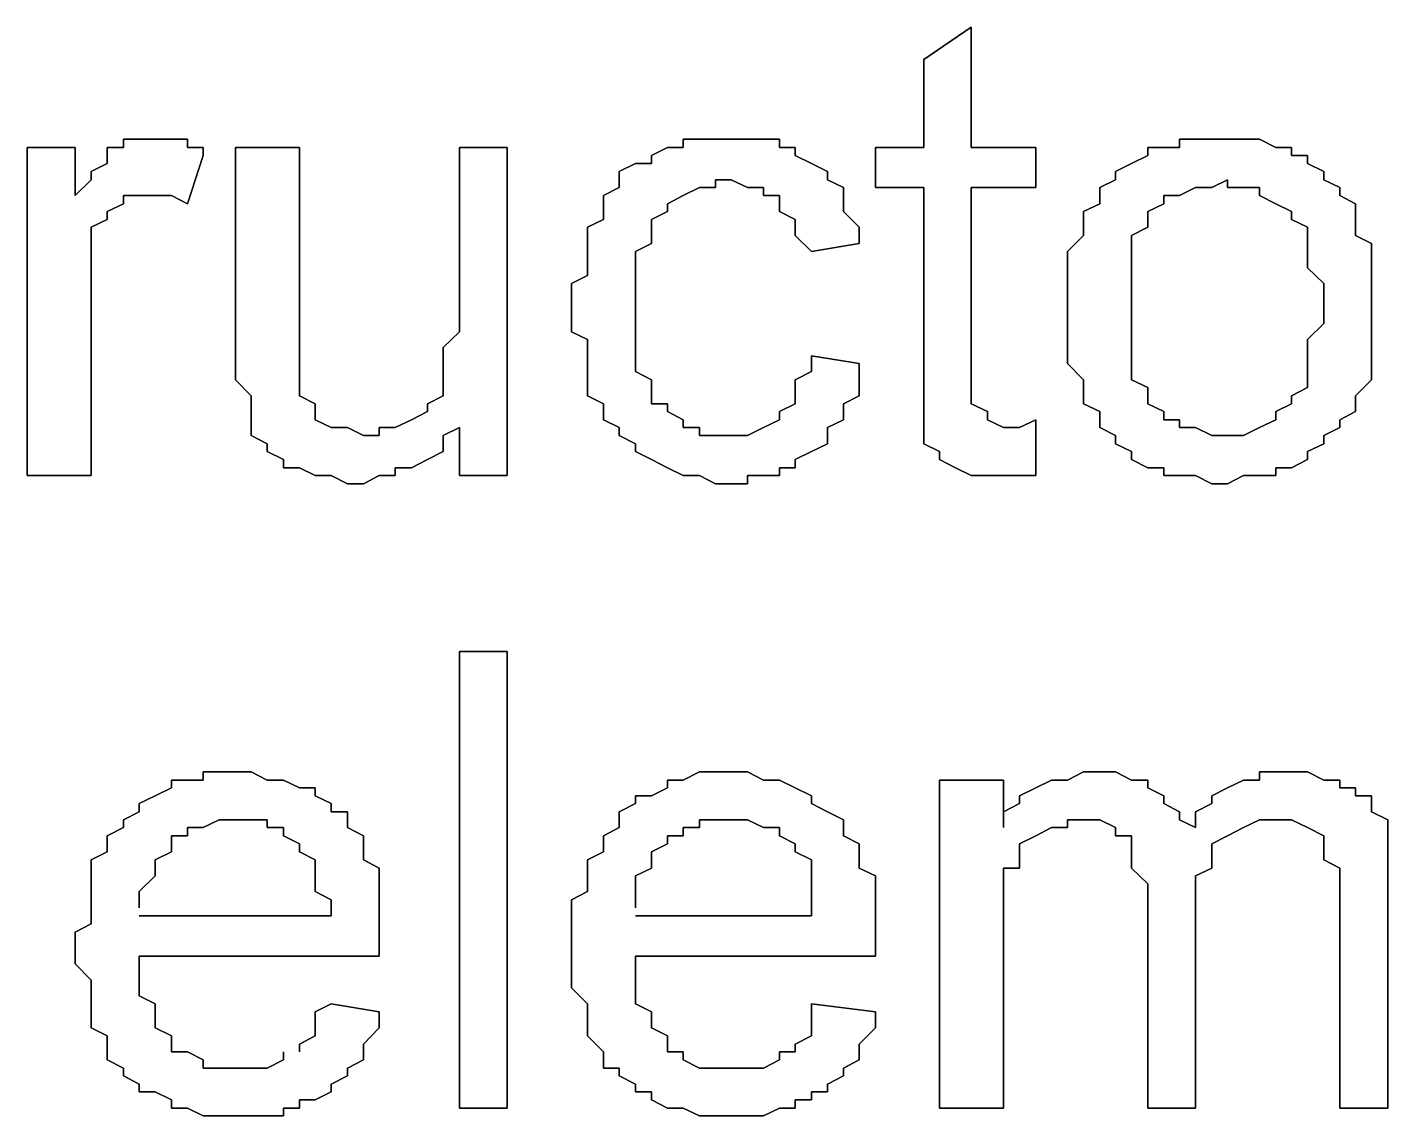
# Model space of a CAD drawing. Header units: metres. Extents: x 2.9 to 42.8, y 1.7 to 28.7.
# Drawn here: x 39.3453 to 39.6452, y 14.9243 to 15.1642 of the extents above; entities that cross this region are included whole.
import ezdxf

# ---------------------------------------------------------------- set-up
doc = ezdxf.new("R2010")
doc.units = ezdxf.units.M
doc.layers.add('GRIS', color=8, linetype='Continuous')

msp = doc.modelspace()

# ---------------------------------------------------------------- linework, layer by layer
at = {"layer": 'GRIS', "lineweight": -3}
for points in [[(39.5534, 15.1642), (39.5429, 15.1571), (39.5534, 15.1642)], [(39.5534, 15.1377), (39.5534, 15.1642), (39.5534, 15.1377)], [(39.5429, 15.1571), (39.5429, 15.1377), (39.5429, 15.1571)], [(39.37, 15.1395), (39.3665, 15.1395), (39.37, 15.1395)], [(39.3665, 15.1395), (39.3665, 15.1377), (39.3665, 15.1395)], [(39.3735, 15.1395), (39.37, 15.1395), (39.3735, 15.1395)], [(39.3771, 15.1395), (39.3735, 15.1395), (39.3771, 15.1395)], [(39.3806, 15.1395), (39.3771, 15.1395), (39.3806, 15.1395)], [(39.3806, 15.1377), (39.3806, 15.1395), (39.3806, 15.1377)], [(39.4935, 15.1395), (39.4899, 15.1395), (39.4935, 15.1395)], [(39.4899, 15.1395), (39.4899, 15.1377), (39.4899, 15.1395)], [(39.497, 15.1395), (39.4935, 15.1395), (39.497, 15.1395)], [(39.5005, 15.1395), (39.497, 15.1395), (39.5005, 15.1395)], [(39.5041, 15.1395), (39.5005, 15.1395), (39.5041, 15.1395)], [(39.5076, 15.1395), (39.5041, 15.1395), (39.5076, 15.1395)], [(39.5111, 15.1395), (39.5076, 15.1395), (39.5111, 15.1395)], [(39.5111, 15.1377), (39.5111, 15.1395), (39.5111, 15.1377)], [(39.6028, 15.1395), (39.5993, 15.1395), (39.6028, 15.1395)], [(39.5993, 15.1395), (39.5993, 15.1377), (39.5993, 15.1395)], [(39.6064, 15.1395), (39.6028, 15.1395), (39.6064, 15.1395)], [(39.6099, 15.1395), (39.6064, 15.1395), (39.6099, 15.1395)], [(39.6134, 15.1395), (39.6099, 15.1395), (39.6134, 15.1395)], [(39.6169, 15.1395), (39.6134, 15.1395), (39.6169, 15.1395)], [(39.6205, 15.1377), (39.6169, 15.1395), (39.6205, 15.1377)], [(39.3559, 15.1377), (39.3453, 15.1377), (39.3559, 15.1377)], [(39.3453, 15.1377), (39.3453, 15.0654), (39.3453, 15.1377)], [(39.3559, 15.1271), (39.3559, 15.1377), (39.3559, 15.1271)], [(39.3665, 15.1377), (39.3629, 15.1377), (39.3665, 15.1377)], [(39.3629, 15.1377), (39.3629, 15.1359), (39.3629, 15.1377)], [(39.3841, 15.1377), (39.3806, 15.1377), (39.3841, 15.1377)], [(39.3841, 15.1359), (39.3841, 15.1377), (39.3841, 15.1359)], [(39.4053, 15.1377), (39.3912, 15.1377), (39.4053, 15.1377)], [(39.3912, 15.1377), (39.3912, 15.0936), (39.3912, 15.1377)], [(39.4053, 15.0989), (39.4053, 15.1377), (39.4053, 15.0989)], [(39.4511, 15.1377), (39.4406, 15.1377), (39.4511, 15.1377)], [(39.4406, 15.1377), (39.4406, 15.0989), (39.4406, 15.1377)], [(39.4511, 15.0654), (39.4511, 15.1377), (39.4511, 15.0654)], [(39.4864, 15.1377), (39.4829, 15.1359), (39.4864, 15.1377)], [(39.4899, 15.1377), (39.4864, 15.1377), (39.4899, 15.1377)], [(39.5146, 15.1377), (39.5111, 15.1377), (39.5146, 15.1377)], [(39.5146, 15.1359), (39.5146, 15.1377), (39.5146, 15.1359)], [(39.5429, 15.1377), (39.5323, 15.1377), (39.5429, 15.1377)], [(39.5323, 15.1377), (39.5323, 15.1289), (39.5323, 15.1377)], [(39.5676, 15.1377), (39.5534, 15.1377), (39.5676, 15.1377)], [(39.5676, 15.1289), (39.5676, 15.1377), (39.5676, 15.1289)], [(39.5958, 15.1377), (39.5923, 15.1377), (39.5958, 15.1377)], [(39.5923, 15.1377), (39.5923, 15.1359), (39.5923, 15.1377)], [(39.5993, 15.1377), (39.5958, 15.1377), (39.5993, 15.1377)], [(39.624, 15.1377), (39.6205, 15.1377), (39.624, 15.1377)], [(39.624, 15.1359), (39.624, 15.1377), (39.624, 15.1359)], [(39.3629, 15.1342), (39.3594, 15.1324), (39.3629, 15.1342)], [(39.3629, 15.1359), (39.3629, 15.1342), (39.3629, 15.1359)], [(39.3806, 15.1253), (39.3841, 15.1359), (39.3806, 15.1253)], [(39.4794, 15.1342), (39.4758, 15.1324), (39.4794, 15.1342)], [(39.4829, 15.1342), (39.4794, 15.1342), (39.4829, 15.1342)], [(39.4829, 15.1359), (39.4829, 15.1342), (39.4829, 15.1359)], [(39.5182, 15.1342), (39.5146, 15.1359), (39.5182, 15.1342)], [(39.5217, 15.1324), (39.5182, 15.1342), (39.5217, 15.1324)], [(39.5887, 15.1342), (39.5852, 15.1324), (39.5887, 15.1342)], [(39.5923, 15.1359), (39.5887, 15.1342), (39.5923, 15.1359)], [(39.6275, 15.1359), (39.624, 15.1359), (39.6275, 15.1359)], [(39.6275, 15.1342), (39.6275, 15.1359), (39.6275, 15.1342)], [(39.6311, 15.1324), (39.6275, 15.1342), (39.6311, 15.1324)], [(39.3594, 15.1306), (39.3559, 15.1271), (39.3594, 15.1306)], [(39.3594, 15.1324), (39.3594, 15.1306), (39.3594, 15.1324)], [(39.4758, 15.1324), (39.4758, 15.1306), (39.4758, 15.1324)], [(39.4758, 15.1306), (39.4758, 15.1289), (39.4758, 15.1306)], [(39.497, 15.1289), (39.497, 15.1306), (39.497, 15.1289)], [(39.497, 15.1306), (39.5005, 15.1306), (39.497, 15.1306)], [(39.5005, 15.1306), (39.5041, 15.1289), (39.5005, 15.1306)], [(39.5217, 15.1306), (39.5217, 15.1324), (39.5217, 15.1306)], [(39.5252, 15.1289), (39.5217, 15.1306), (39.5252, 15.1289)], [(39.5852, 15.1306), (39.5817, 15.1289), (39.5852, 15.1306)], [(39.5852, 15.1324), (39.5852, 15.1306), (39.5852, 15.1324)], [(39.6064, 15.1289), (39.6099, 15.1306), (39.6064, 15.1289)], [(39.6099, 15.1306), (39.6099, 15.1289), (39.6099, 15.1306)], [(39.6311, 15.1306), (39.6311, 15.1324), (39.6311, 15.1306)], [(39.6346, 15.1289), (39.6311, 15.1306), (39.6346, 15.1289)], [(39.3665, 15.1253), (39.3665, 15.1271), (39.3665, 15.1253)], [(39.3665, 15.1271), (39.37, 15.1271), (39.3665, 15.1271)], [(39.37, 15.1271), (39.3735, 15.1271), (39.37, 15.1271)], [(39.3735, 15.1271), (39.3771, 15.1271), (39.3735, 15.1271)], [(39.3771, 15.1271), (39.3806, 15.1253), (39.3771, 15.1271)], [(39.4758, 15.1289), (39.4723, 15.1271), (39.4758, 15.1289)], [(39.4723, 15.1271), (39.4723, 15.1253), (39.4723, 15.1271)], [(39.4864, 15.1253), (39.4899, 15.1271), (39.4864, 15.1253)], [(39.4899, 15.1271), (39.4935, 15.1289), (39.4899, 15.1271)], [(39.4935, 15.1289), (39.497, 15.1289), (39.4935, 15.1289)], [(39.5041, 15.1289), (39.5076, 15.1289), (39.5041, 15.1289)], [(39.5076, 15.1289), (39.5076, 15.1271), (39.5076, 15.1289)], [(39.5076, 15.1271), (39.5111, 15.1271), (39.5076, 15.1271)], [(39.5111, 15.1271), (39.5111, 15.1253), (39.5111, 15.1271)], [(39.5252, 15.1271), (39.5252, 15.1289), (39.5252, 15.1271)], [(39.5252, 15.1253), (39.5252, 15.1271), (39.5252, 15.1253)], [(39.5323, 15.1289), (39.5429, 15.1289), (39.5323, 15.1289)], [(39.5429, 15.1289), (39.5429, 15.0865), (39.5429, 15.1289)], [(39.5534, 15.0865), (39.5534, 15.1289), (39.5534, 15.0865)], [(39.5534, 15.1289), (39.5676, 15.1289), (39.5534, 15.1289)], [(39.5817, 15.1289), (39.5817, 15.1271), (39.5817, 15.1289)], [(39.5817, 15.1271), (39.5817, 15.1253), (39.5817, 15.1271)], [(39.5958, 15.1253), (39.5958, 15.1271), (39.5958, 15.1253)], [(39.5958, 15.1271), (39.5993, 15.1271), (39.5958, 15.1271)], [(39.5993, 15.1271), (39.6028, 15.1289), (39.5993, 15.1271)], [(39.6028, 15.1289), (39.6064, 15.1289), (39.6028, 15.1289)], [(39.6099, 15.1289), (39.6134, 15.1289), (39.6099, 15.1289)], [(39.6134, 15.1289), (39.6169, 15.1289), (39.6134, 15.1289)], [(39.6169, 15.1289), (39.6169, 15.1271), (39.6169, 15.1289)], [(39.6169, 15.1271), (39.6205, 15.1253), (39.6169, 15.1271)], [(39.6346, 15.1271), (39.6346, 15.1289), (39.6346, 15.1271)], [(39.6381, 15.1253), (39.6346, 15.1271), (39.6381, 15.1253)], [(39.3629, 15.1236), (39.3665, 15.1253), (39.3629, 15.1236)], [(39.4723, 15.1253), (39.4723, 15.1218), (39.4723, 15.1253)], [(39.4864, 15.1236), (39.4864, 15.1253), (39.4864, 15.1236)], [(39.5111, 15.1253), (39.5111, 15.1236), (39.5111, 15.1253)], [(39.5252, 15.1236), (39.5252, 15.1253), (39.5252, 15.1236)], [(39.5817, 15.1253), (39.5781, 15.1236), (39.5817, 15.1253)], [(39.5923, 15.1236), (39.5958, 15.1253), (39.5923, 15.1236)], [(39.6205, 15.1253), (39.624, 15.1236), (39.6205, 15.1253)], [(39.6381, 15.1236), (39.6381, 15.1253), (39.6381, 15.1236)], [(39.3594, 15.1201), (39.3629, 15.1218), (39.3594, 15.1201)], [(39.3629, 15.1218), (39.3629, 15.1236), (39.3629, 15.1218)], [(39.4723, 15.1218), (39.4688, 15.1201), (39.4723, 15.1218)], [(39.4829, 15.1218), (39.4864, 15.1236), (39.4829, 15.1218)], [(39.4829, 15.1201), (39.4829, 15.1218), (39.4829, 15.1201)], [(39.5111, 15.1236), (39.5146, 15.1218), (39.5111, 15.1236)], [(39.5146, 15.1218), (39.5146, 15.1201), (39.5146, 15.1218)], [(39.5287, 15.1201), (39.5252, 15.1236), (39.5287, 15.1201)], [(39.5781, 15.1236), (39.5781, 15.1218), (39.5781, 15.1236)], [(39.5781, 15.1218), (39.5781, 15.1201), (39.5781, 15.1218)], [(39.5923, 15.1218), (39.5923, 15.1236), (39.5923, 15.1218)], [(39.5923, 15.1201), (39.5923, 15.1218), (39.5923, 15.1201)], [(39.624, 15.1236), (39.624, 15.1218), (39.624, 15.1236)], [(39.624, 15.1218), (39.6275, 15.1201), (39.624, 15.1218)], [(39.6381, 15.1218), (39.6381, 15.1236), (39.6381, 15.1218)], [(39.6381, 15.1183), (39.6381, 15.1218), (39.6381, 15.1183)], [(39.3594, 15.1183), (39.3594, 15.1201), (39.3594, 15.1183)], [(39.3594, 15.1165), (39.3594, 15.1183), (39.3594, 15.1165)], [(39.4688, 15.1201), (39.4688, 15.1183), (39.4688, 15.1201)], [(39.4688, 15.1183), (39.4688, 15.1165), (39.4688, 15.1183)], [(39.4829, 15.1183), (39.4829, 15.1201), (39.4829, 15.1183)], [(39.4829, 15.1165), (39.4829, 15.1183), (39.4829, 15.1165)], [(39.5146, 15.1201), (39.5146, 15.1183), (39.5146, 15.1201)], [(39.5146, 15.1183), (39.5182, 15.1148), (39.5146, 15.1183)], [(39.5287, 15.1183), (39.5287, 15.1201), (39.5287, 15.1183)], [(39.5287, 15.1165), (39.5287, 15.1183), (39.5287, 15.1165)], [(39.5781, 15.1183), (39.5746, 15.1148), (39.5781, 15.1183)], [(39.5781, 15.1201), (39.5781, 15.1183), (39.5781, 15.1201)], [(39.5887, 15.1183), (39.5923, 15.1201), (39.5887, 15.1183)], [(39.5887, 15.1165), (39.5887, 15.1183), (39.5887, 15.1165)], [(39.6275, 15.1201), (39.6275, 15.1165), (39.6275, 15.1201)], [(39.6416, 15.1165), (39.6381, 15.1183), (39.6416, 15.1165)], [(39.3594, 15.113), (39.3594, 15.1165), (39.3594, 15.113)], [(39.4688, 15.1165), (39.4688, 15.1148), (39.4688, 15.1165)], [(39.4794, 15.1148), (39.4829, 15.1165), (39.4794, 15.1148)], [(39.5182, 15.1148), (39.5287, 15.1165), (39.5182, 15.1148)], [(39.5887, 15.113), (39.5887, 15.1165), (39.5887, 15.113)], [(39.6275, 15.1165), (39.6275, 15.1148), (39.6275, 15.1165)], [(39.6416, 15.1148), (39.6416, 15.1165), (39.6416, 15.1148)], [(39.3594, 15.1112), (39.3594, 15.113), (39.3594, 15.1112)], [(39.4688, 15.1148), (39.4688, 15.1112), (39.4688, 15.1148)], [(39.4794, 15.1112), (39.4794, 15.1148), (39.4794, 15.1112)], [(39.5746, 15.1148), (39.5746, 15.113), (39.5746, 15.1148)], [(39.5746, 15.113), (39.5746, 15.1095), (39.5746, 15.113)], [(39.5887, 15.1112), (39.5887, 15.113), (39.5887, 15.1112)], [(39.6275, 15.1148), (39.6275, 15.113), (39.6275, 15.1148)], [(39.6275, 15.113), (39.6275, 15.1112), (39.6275, 15.113)], [(39.6416, 15.113), (39.6416, 15.1148), (39.6416, 15.113)], [(39.6416, 15.1095), (39.6416, 15.113), (39.6416, 15.1095)], [(39.3594, 15.1095), (39.3594, 15.1112), (39.3594, 15.1095)], [(39.3594, 15.1059), (39.3594, 15.1095), (39.3594, 15.1059)], [(39.4688, 15.1095), (39.4653, 15.1077), (39.4688, 15.1095)], [(39.4688, 15.1112), (39.4688, 15.1095), (39.4688, 15.1112)], [(39.4794, 15.1095), (39.4794, 15.1112), (39.4794, 15.1095)], [(39.4794, 15.1059), (39.4794, 15.1095), (39.4794, 15.1059)], [(39.5746, 15.1095), (39.5746, 15.1077), (39.5746, 15.1095)], [(39.5887, 15.1095), (39.5887, 15.1112), (39.5887, 15.1095)], [(39.5887, 15.1059), (39.5887, 15.1095), (39.5887, 15.1059)], [(39.6275, 15.1112), (39.6311, 15.1077), (39.6275, 15.1112)], [(39.6416, 15.1077), (39.6416, 15.1095), (39.6416, 15.1077)], [(39.4653, 15.1077), (39.4653, 15.1042), (39.4653, 15.1077)], [(39.5746, 15.1077), (39.5746, 15.1042), (39.5746, 15.1077)], [(39.6311, 15.1077), (39.6311, 15.1059), (39.6311, 15.1077)], [(39.6416, 15.1042), (39.6416, 15.1077), (39.6416, 15.1042)], [(39.3594, 15.1042), (39.3594, 15.1059), (39.3594, 15.1042)], [(39.3594, 15.0654), (39.3594, 15.1042), (39.3594, 15.0654)], [(39.4653, 15.1042), (39.4653, 15.1024), (39.4653, 15.1042)], [(39.4794, 15.1042), (39.4794, 15.1059), (39.4794, 15.1042)], [(39.4794, 15.1024), (39.4794, 15.1042), (39.4794, 15.1024)], [(39.5746, 15.1042), (39.5746, 15.1024), (39.5746, 15.1042)], [(39.5887, 15.1024), (39.5887, 15.1059), (39.5887, 15.1024)], [(39.6311, 15.1059), (39.6311, 15.1024), (39.6311, 15.1059)], [(39.6416, 15.1024), (39.6416, 15.1042), (39.6416, 15.1024)], [(39.4653, 15.1024), (39.4653, 15.1007), (39.4653, 15.1024)], [(39.4653, 15.1007), (39.4653, 15.0971), (39.4653, 15.1007)], [(39.4794, 15.0989), (39.4794, 15.1024), (39.4794, 15.0989)], [(39.5746, 15.1024), (39.5746, 15.1007), (39.5746, 15.1024)], [(39.5746, 15.1007), (39.5746, 15.0971), (39.5746, 15.1007)], [(39.5887, 15.0989), (39.5887, 15.1024), (39.5887, 15.0989)], [(39.6311, 15.1024), (39.6311, 15.1007), (39.6311, 15.1024)], [(39.6311, 15.1007), (39.6311, 15.0989), (39.6311, 15.1007)], [(39.6416, 15.1007), (39.6416, 15.1024), (39.6416, 15.1007)], [(39.6416, 15.0971), (39.6416, 15.1007), (39.6416, 15.0971)], [(39.4053, 15.0954), (39.4053, 15.0989), (39.4053, 15.0954)], [(39.4406, 15.0971), (39.437, 15.0936), (39.4406, 15.0971)], [(39.4406, 15.0989), (39.4406, 15.0971), (39.4406, 15.0989)], [(39.4653, 15.0971), (39.4688, 15.0954), (39.4653, 15.0971)], [(39.4794, 15.0971), (39.4794, 15.0989), (39.4794, 15.0971)], [(39.4794, 15.0936), (39.4794, 15.0971), (39.4794, 15.0936)], [(39.5746, 15.0971), (39.5746, 15.0954), (39.5746, 15.0971)], [(39.5887, 15.0971), (39.5887, 15.0989), (39.5887, 15.0971)], [(39.5887, 15.0936), (39.5887, 15.0971), (39.5887, 15.0936)], [(39.6311, 15.0989), (39.6275, 15.0954), (39.6311, 15.0989)], [(39.6416, 15.0954), (39.6416, 15.0971), (39.6416, 15.0954)], [(39.4053, 15.0918), (39.4053, 15.0954), (39.4053, 15.0918)], [(39.4688, 15.0954), (39.4688, 15.0918), (39.4688, 15.0954)], [(39.5746, 15.0954), (39.5746, 15.0918), (39.5746, 15.0954)], [(39.6275, 15.0954), (39.6275, 15.0936), (39.6275, 15.0954)], [(39.6416, 15.0918), (39.6416, 15.0954), (39.6416, 15.0918)], [(39.3912, 15.0936), (39.3912, 15.0918), (39.3912, 15.0936)], [(39.3912, 15.0918), (39.3912, 15.0883), (39.3912, 15.0918)], [(39.4053, 15.0901), (39.4053, 15.0918), (39.4053, 15.0901)], [(39.437, 15.0936), (39.437, 15.0918), (39.437, 15.0936)], [(39.437, 15.0918), (39.437, 15.0901), (39.437, 15.0918)], [(39.4688, 15.0918), (39.4688, 15.0901), (39.4688, 15.0918)], [(39.4794, 15.0918), (39.4794, 15.0936), (39.4794, 15.0918)], [(39.4794, 15.0883), (39.4794, 15.0918), (39.4794, 15.0883)], [(39.5182, 15.0918), (39.5182, 15.0883), (39.5182, 15.0918)], [(39.5287, 15.0901), (39.5182, 15.0918), (39.5287, 15.0901)], [(39.5746, 15.0918), (39.5746, 15.0901), (39.5746, 15.0918)], [(39.5887, 15.0918), (39.5887, 15.0936), (39.5887, 15.0918)], [(39.5887, 15.0901), (39.5887, 15.0918), (39.5887, 15.0901)], [(39.6275, 15.0936), (39.6275, 15.0901), (39.6275, 15.0936)], [(39.6416, 15.0901), (39.6416, 15.0918), (39.6416, 15.0901)], [(39.3912, 15.0883), (39.3912, 15.0865), (39.3912, 15.0883)], [(39.4053, 15.0865), (39.4053, 15.0901), (39.4053, 15.0865)], [(39.437, 15.0901), (39.437, 15.0865), (39.437, 15.0901)], [(39.4688, 15.0901), (39.4688, 15.0865), (39.4688, 15.0901)], [(39.4829, 15.0865), (39.4794, 15.0883), (39.4829, 15.0865)], [(39.5182, 15.0883), (39.5146, 15.0865), (39.5182, 15.0883)], [(39.5287, 15.0883), (39.5287, 15.0901), (39.5287, 15.0883)], [(39.5287, 15.0865), (39.5287, 15.0883), (39.5287, 15.0865)], [(39.5746, 15.0901), (39.5781, 15.0865), (39.5746, 15.0901)], [(39.5887, 15.0865), (39.5887, 15.0901), (39.5887, 15.0865)], [(39.6275, 15.0901), (39.6275, 15.0883), (39.6275, 15.0901)], [(39.6275, 15.0883), (39.6275, 15.0865), (39.6275, 15.0883)], [(39.6416, 15.0883), (39.6416, 15.0901), (39.6416, 15.0883)], [(39.6416, 15.0865), (39.6416, 15.0883), (39.6416, 15.0865)], [(39.3912, 15.0865), (39.3947, 15.083), (39.3912, 15.0865)], [(39.4053, 15.0848), (39.4053, 15.0865), (39.4053, 15.0848)], [(39.437, 15.0865), (39.437, 15.0848), (39.437, 15.0865)], [(39.4688, 15.0865), (39.4688, 15.0848), (39.4688, 15.0865)], [(39.4829, 15.0848), (39.4829, 15.0865), (39.4829, 15.0848)], [(39.5146, 15.0865), (39.5146, 15.0848), (39.5146, 15.0865)], [(39.5287, 15.083), (39.5287, 15.0865), (39.5287, 15.083)], [(39.5429, 15.0865), (39.5429, 15.083), (39.5429, 15.0865)], [(39.5534, 15.083), (39.5534, 15.0865), (39.5534, 15.083)], [(39.5781, 15.0865), (39.5781, 15.0848), (39.5781, 15.0865)], [(39.5923, 15.0848), (39.5887, 15.0865), (39.5923, 15.0848)], [(39.6275, 15.0865), (39.6275, 15.0848), (39.6275, 15.0865)], [(39.6381, 15.083), (39.6416, 15.0865), (39.6381, 15.083)], [(39.3947, 15.083), (39.3947, 15.0812), (39.3947, 15.083)], [(39.4053, 15.083), (39.4053, 15.0848), (39.4053, 15.083)], [(39.4088, 15.0812), (39.4053, 15.083), (39.4088, 15.0812)], [(39.437, 15.083), (39.4335, 15.0812), (39.437, 15.083)], [(39.437, 15.0848), (39.437, 15.083), (39.437, 15.0848)], [(39.4688, 15.0848), (39.4688, 15.083), (39.4688, 15.0848)], [(39.4688, 15.083), (39.4723, 15.0812), (39.4688, 15.083)], [(39.4829, 15.083), (39.4829, 15.0848), (39.4829, 15.083)], [(39.4829, 15.0812), (39.4829, 15.083), (39.4829, 15.0812)], [(39.5146, 15.0848), (39.5146, 15.0812), (39.5146, 15.0848)], [(39.5252, 15.0812), (39.5287, 15.083), (39.5252, 15.0812)], [(39.5429, 15.083), (39.5429, 15.0812), (39.5429, 15.083)], [(39.5534, 15.0812), (39.5534, 15.083), (39.5534, 15.0812)], [(39.5781, 15.0848), (39.5781, 15.083), (39.5781, 15.0848)], [(39.5781, 15.083), (39.5781, 15.0812), (39.5781, 15.083)], [(39.5923, 15.083), (39.5923, 15.0848), (39.5923, 15.083)], [(39.5923, 15.0812), (39.5923, 15.083), (39.5923, 15.0812)], [(39.6275, 15.0848), (39.624, 15.083), (39.6275, 15.0848)], [(39.624, 15.083), (39.624, 15.0812), (39.624, 15.083)], [(39.6381, 15.0812), (39.6381, 15.083), (39.6381, 15.0812)], [(39.3947, 15.0812), (39.3947, 15.0795), (39.3947, 15.0812)], [(39.3947, 15.0795), (39.3947, 15.0777), (39.3947, 15.0795)], [(39.4088, 15.0795), (39.4088, 15.0812), (39.4088, 15.0795)], [(39.4088, 15.0777), (39.4088, 15.0795), (39.4088, 15.0777)], [(39.4335, 15.0795), (39.43, 15.0777), (39.4335, 15.0795)], [(39.4335, 15.0812), (39.4335, 15.0795), (39.4335, 15.0812)], [(39.4723, 15.0812), (39.4723, 15.0795), (39.4723, 15.0812)], [(39.4723, 15.0795), (39.4723, 15.0777), (39.4723, 15.0795)], [(39.4864, 15.0812), (39.4829, 15.0812), (39.4864, 15.0812)], [(39.4864, 15.0795), (39.4864, 15.0812), (39.4864, 15.0795)], [(39.4899, 15.0777), (39.4864, 15.0795), (39.4899, 15.0777)], [(39.5146, 15.0812), (39.5111, 15.0795), (39.5146, 15.0812)], [(39.5111, 15.0795), (39.5111, 15.0777), (39.5111, 15.0795)], [(39.5252, 15.0795), (39.5252, 15.0812), (39.5252, 15.0795)], [(39.5252, 15.0777), (39.5252, 15.0795), (39.5252, 15.0777)], [(39.5429, 15.0812), (39.5429, 15.0777), (39.5429, 15.0812)], [(39.557, 15.0795), (39.5534, 15.0812), (39.557, 15.0795)], [(39.557, 15.0777), (39.557, 15.0795), (39.557, 15.0777)], [(39.5781, 15.0812), (39.5817, 15.0795), (39.5781, 15.0812)], [(39.5817, 15.0795), (39.5817, 15.0777), (39.5817, 15.0795)], [(39.5958, 15.0795), (39.5923, 15.0812), (39.5958, 15.0795)], [(39.5958, 15.0777), (39.5958, 15.0795), (39.5958, 15.0777)], [(39.624, 15.0812), (39.6205, 15.0795), (39.624, 15.0812)], [(39.6205, 15.0795), (39.6205, 15.0777), (39.6205, 15.0795)], [(39.6346, 15.0777), (39.6381, 15.0795), (39.6346, 15.0777)], [(39.6381, 15.0795), (39.6381, 15.0812), (39.6381, 15.0795)], [(39.3947, 15.0777), (39.3947, 15.0742), (39.3947, 15.0777)], [(39.4123, 15.076), (39.4088, 15.0777), (39.4123, 15.076)], [(39.4159, 15.076), (39.4123, 15.076), (39.4159, 15.076)], [(39.4194, 15.0742), (39.4159, 15.076), (39.4194, 15.0742)], [(39.4264, 15.076), (39.4229, 15.076), (39.4264, 15.076)], [(39.4229, 15.076), (39.4229, 15.0742), (39.4229, 15.076)], [(39.43, 15.0777), (39.4264, 15.076), (39.43, 15.0777)], [(39.437, 15.0742), (39.4406, 15.076), (39.437, 15.0742)], [(39.4406, 15.076), (39.4406, 15.0654), (39.4406, 15.076)], [(39.4723, 15.0777), (39.4758, 15.076), (39.4723, 15.0777)], [(39.4758, 15.076), (39.4758, 15.0742), (39.4758, 15.076)], [(39.4899, 15.076), (39.4899, 15.0777), (39.4899, 15.076)], [(39.4935, 15.076), (39.4899, 15.076), (39.4935, 15.076)], [(39.4935, 15.0742), (39.4935, 15.076), (39.4935, 15.0742)], [(39.5076, 15.076), (39.5041, 15.0742), (39.5076, 15.076)], [(39.5111, 15.0777), (39.5076, 15.076), (39.5111, 15.0777)], [(39.5217, 15.076), (39.5252, 15.0777), (39.5217, 15.076)], [(39.5217, 15.0742), (39.5217, 15.076), (39.5217, 15.0742)], [(39.5429, 15.0777), (39.5429, 15.076), (39.5429, 15.0777)], [(39.5429, 15.076), (39.5429, 15.0742), (39.5429, 15.076)], [(39.5605, 15.076), (39.557, 15.0777), (39.5605, 15.076)], [(39.564, 15.076), (39.5605, 15.076), (39.564, 15.076)], [(39.5676, 15.0777), (39.564, 15.076), (39.5676, 15.0777)], [(39.5676, 15.0654), (39.5676, 15.0777), (39.5676, 15.0654)], [(39.5817, 15.0777), (39.5817, 15.076), (39.5817, 15.0777)], [(39.5817, 15.076), (39.5852, 15.0742), (39.5817, 15.076)], [(39.5993, 15.0777), (39.5958, 15.0777), (39.5993, 15.0777)], [(39.5993, 15.076), (39.5993, 15.0777), (39.5993, 15.076)], [(39.6028, 15.076), (39.5993, 15.076), (39.6028, 15.076)], [(39.6064, 15.0742), (39.6028, 15.076), (39.6064, 15.0742)], [(39.6169, 15.076), (39.6134, 15.0742), (39.6169, 15.076)], [(39.6205, 15.0777), (39.6169, 15.076), (39.6205, 15.0777)], [(39.6311, 15.0742), (39.6346, 15.076), (39.6311, 15.0742)], [(39.6346, 15.076), (39.6346, 15.0777), (39.6346, 15.076)], [(39.3947, 15.0742), (39.3982, 15.0724), (39.3947, 15.0742)], [(39.4229, 15.0742), (39.4194, 15.0742), (39.4229, 15.0742)], [(39.437, 15.0724), (39.437, 15.0742), (39.437, 15.0724)], [(39.4758, 15.0742), (39.4794, 15.0724), (39.4758, 15.0742)], [(39.497, 15.0742), (39.4935, 15.0742), (39.497, 15.0742)], [(39.5005, 15.0742), (39.497, 15.0742), (39.5005, 15.0742)], [(39.5041, 15.0742), (39.5005, 15.0742), (39.5041, 15.0742)], [(39.5217, 15.0724), (39.5217, 15.0742), (39.5217, 15.0724)], [(39.5429, 15.0742), (39.5429, 15.0724), (39.5429, 15.0742)], [(39.5852, 15.0742), (39.5852, 15.0724), (39.5852, 15.0742)], [(39.6099, 15.0742), (39.6064, 15.0742), (39.6099, 15.0742)], [(39.6134, 15.0742), (39.6099, 15.0742), (39.6134, 15.0742)], [(39.6311, 15.0724), (39.6311, 15.0742), (39.6311, 15.0724)], [(39.3982, 15.0724), (39.3982, 15.0707), (39.3982, 15.0724)], [(39.3982, 15.0707), (39.4018, 15.0689), (39.3982, 15.0707)], [(39.4335, 15.0689), (39.437, 15.0707), (39.4335, 15.0689)], [(39.437, 15.0707), (39.437, 15.0724), (39.437, 15.0707)], [(39.4794, 15.0724), (39.4794, 15.0707), (39.4794, 15.0724)], [(39.4794, 15.0707), (39.4829, 15.0689), (39.4794, 15.0707)], [(39.5146, 15.0689), (39.5182, 15.0707), (39.5146, 15.0689)], [(39.5182, 15.0707), (39.5217, 15.0724), (39.5182, 15.0707)], [(39.5429, 15.0724), (39.5464, 15.0707), (39.5429, 15.0724)], [(39.5464, 15.0707), (39.5464, 15.0689), (39.5464, 15.0707)], [(39.5852, 15.0724), (39.5887, 15.0707), (39.5852, 15.0724)], [(39.5887, 15.0707), (39.5887, 15.0689), (39.5887, 15.0707)], [(39.6275, 15.0707), (39.6311, 15.0724), (39.6275, 15.0707)], [(39.6275, 15.0689), (39.6275, 15.0707), (39.6275, 15.0689)], [(39.4018, 15.0689), (39.4018, 15.0671), (39.4018, 15.0689)], [(39.4018, 15.0671), (39.4053, 15.0671), (39.4018, 15.0671)], [(39.4053, 15.0671), (39.4088, 15.0654), (39.4053, 15.0671)], [(39.4264, 15.0654), (39.4264, 15.0671), (39.4264, 15.0654)], [(39.4264, 15.0671), (39.43, 15.0671), (39.4264, 15.0671)], [(39.43, 15.0671), (39.4335, 15.0689), (39.43, 15.0671)], [(39.4829, 15.0689), (39.4864, 15.0671), (39.4829, 15.0689)], [(39.4864, 15.0671), (39.4899, 15.0654), (39.4864, 15.0671)], [(39.5111, 15.0654), (39.5111, 15.0671), (39.5111, 15.0654)], [(39.5111, 15.0671), (39.5146, 15.0671), (39.5111, 15.0671)], [(39.5146, 15.0671), (39.5146, 15.0689), (39.5146, 15.0671)], [(39.5464, 15.0689), (39.5499, 15.0671), (39.5464, 15.0689)], [(39.5499, 15.0671), (39.5534, 15.0654), (39.5499, 15.0671)], [(39.5887, 15.0689), (39.5923, 15.0671), (39.5887, 15.0689)], [(39.5923, 15.0671), (39.5958, 15.0671), (39.5923, 15.0671)], [(39.5958, 15.0671), (39.5958, 15.0654), (39.5958, 15.0671)], [(39.6205, 15.0654), (39.6205, 15.0671), (39.6205, 15.0654)], [(39.6205, 15.0671), (39.624, 15.0671), (39.6205, 15.0671)], [(39.624, 15.0671), (39.6275, 15.0689), (39.624, 15.0671)], [(39.3453, 15.0654), (39.3594, 15.0654), (39.3453, 15.0654)], [(39.4088, 15.0654), (39.4123, 15.0654), (39.4088, 15.0654)], [(39.4123, 15.0654), (39.4159, 15.0636), (39.4123, 15.0654)], [(39.4194, 15.0636), (39.4229, 15.0654), (39.4194, 15.0636)], [(39.4229, 15.0654), (39.4264, 15.0654), (39.4229, 15.0654)], [(39.4406, 15.0654), (39.4511, 15.0654), (39.4406, 15.0654)], [(39.4899, 15.0654), (39.4935, 15.0654), (39.4899, 15.0654)], [(39.4935, 15.0654), (39.497, 15.0636), (39.4935, 15.0654)], [(39.5041, 15.0636), (39.5041, 15.0654), (39.5041, 15.0636)], [(39.5041, 15.0654), (39.5076, 15.0654), (39.5041, 15.0654)], [(39.5076, 15.0654), (39.5111, 15.0654), (39.5076, 15.0654)], [(39.5534, 15.0654), (39.557, 15.0654), (39.5534, 15.0654)], [(39.557, 15.0654), (39.5605, 15.0654), (39.557, 15.0654)], [(39.5605, 15.0654), (39.564, 15.0654), (39.5605, 15.0654)], [(39.564, 15.0654), (39.5676, 15.0654), (39.564, 15.0654)], [(39.5958, 15.0654), (39.5993, 15.0654), (39.5958, 15.0654)], [(39.5993, 15.0654), (39.6028, 15.0654), (39.5993, 15.0654)], [(39.6028, 15.0654), (39.6064, 15.0636), (39.6028, 15.0654)], [(39.6099, 15.0636), (39.6134, 15.0654), (39.6099, 15.0636)], [(39.6134, 15.0654), (39.6169, 15.0654), (39.6134, 15.0654)], [(39.6169, 15.0654), (39.6205, 15.0654), (39.6169, 15.0654)], [(39.4159, 15.0636), (39.4194, 15.0636), (39.4159, 15.0636)], [(39.497, 15.0636), (39.5005, 15.0636), (39.497, 15.0636)], [(39.5005, 15.0636), (39.5041, 15.0636), (39.5005, 15.0636)], [(39.6064, 15.0636), (39.6099, 15.0636), (39.6064, 15.0636)], [(39.4511, 15.0266), (39.4406, 15.0266), (39.4511, 15.0266)], [(39.4406, 15.0266), (39.4406, 14.926), (39.4406, 15.0266)], [(39.4511, 14.926), (39.4511, 15.0266), (39.4511, 14.926)], [(39.3806, 14.9983), (39.3771, 14.9983), (39.3806, 14.9983)], [(39.3771, 14.9983), (39.3771, 14.9966), (39.3771, 14.9983)], [(39.3841, 14.9983), (39.3806, 14.9983), (39.3841, 14.9983)], [(39.3876, 15.0001), (39.3841, 15.0001), (39.3876, 15.0001)], [(39.3841, 15.0001), (39.3841, 14.9983), (39.3841, 15.0001)], [(39.3912, 15.0001), (39.3876, 15.0001), (39.3912, 15.0001)], [(39.3947, 15.0001), (39.3912, 15.0001), (39.3947, 15.0001)], [(39.3982, 14.9983), (39.3947, 15.0001), (39.3982, 14.9983)], [(39.4018, 14.9983), (39.3982, 14.9983), (39.4018, 14.9983)], [(39.4053, 14.9966), (39.4018, 14.9983), (39.4053, 14.9966)], [(39.4899, 14.9983), (39.4864, 14.9983), (39.4899, 14.9983)], [(39.4864, 14.9983), (39.4864, 14.9966), (39.4864, 14.9983)], [(39.4935, 15.0001), (39.4899, 14.9983), (39.4935, 15.0001)], [(39.497, 15.0001), (39.4935, 15.0001), (39.497, 15.0001)], [(39.5005, 15.0001), (39.497, 15.0001), (39.5005, 15.0001)], [(39.5041, 15.0001), (39.5005, 15.0001), (39.5041, 15.0001)], [(39.5076, 14.9983), (39.5041, 15.0001), (39.5076, 14.9983)], [(39.5111, 14.9983), (39.5076, 14.9983), (39.5111, 14.9983)], [(39.5146, 14.9966), (39.5111, 14.9983), (39.5146, 14.9966)], [(39.5605, 14.9983), (39.5464, 14.9983), (39.5605, 14.9983)], [(39.5464, 14.9983), (39.5464, 14.926), (39.5464, 14.9983)], [(39.5605, 14.9878), (39.5605, 14.9983), (39.5605, 14.9878)], [(39.5711, 14.9983), (39.5676, 14.9966), (39.5711, 14.9983)], [(39.5746, 14.9983), (39.5711, 14.9983), (39.5746, 14.9983)], [(39.5781, 15.0001), (39.5746, 14.9983), (39.5781, 15.0001)], [(39.5817, 15.0001), (39.5781, 15.0001), (39.5817, 15.0001)], [(39.5852, 15.0001), (39.5817, 15.0001), (39.5852, 15.0001)], [(39.5887, 14.9983), (39.5852, 15.0001), (39.5887, 14.9983)], [(39.5923, 14.9983), (39.5887, 14.9983), (39.5923, 14.9983)], [(39.5923, 14.9966), (39.5923, 14.9983), (39.5923, 14.9966)], [(39.6134, 14.9983), (39.6099, 14.9966), (39.6134, 14.9983)], [(39.6169, 14.9983), (39.6134, 14.9983), (39.6169, 14.9983)], [(39.6205, 15.0001), (39.6169, 15.0001), (39.6205, 15.0001)], [(39.6169, 15.0001), (39.6169, 14.9983), (39.6169, 15.0001)], [(39.624, 15.0001), (39.6205, 15.0001), (39.624, 15.0001)], [(39.6275, 15.0001), (39.624, 15.0001), (39.6275, 15.0001)], [(39.6311, 14.9983), (39.6275, 15.0001), (39.6311, 14.9983)], [(39.6346, 14.9983), (39.6311, 14.9983), (39.6346, 14.9983)], [(39.6346, 14.9966), (39.6346, 14.9983), (39.6346, 14.9966)], [(39.3771, 14.9966), (39.3735, 14.9948), (39.3771, 14.9966)], [(39.4088, 14.9966), (39.4053, 14.9966), (39.4088, 14.9966)], [(39.4088, 14.9948), (39.4088, 14.9966), (39.4088, 14.9948)], [(39.4864, 14.9966), (39.4829, 14.9948), (39.4864, 14.9966)], [(39.5182, 14.9948), (39.5146, 14.9966), (39.5182, 14.9948)], [(39.5676, 14.9966), (39.564, 14.9948), (39.5676, 14.9966)], [(39.5958, 14.9948), (39.5923, 14.9966), (39.5958, 14.9948)], [(39.6099, 14.9966), (39.6064, 14.9948), (39.6099, 14.9966)], [(39.6381, 14.9966), (39.6346, 14.9966), (39.6381, 14.9966)], [(39.6381, 14.9948), (39.6381, 14.9966), (39.6381, 14.9948)], [(39.3735, 14.9948), (39.37, 14.9931), (39.3735, 14.9948)], [(39.37, 14.9931), (39.37, 14.9913), (39.37, 14.9931)], [(39.4123, 14.9931), (39.4088, 14.9948), (39.4123, 14.9931)], [(39.4123, 14.9913), (39.4123, 14.9931), (39.4123, 14.9913)], [(39.4794, 14.9931), (39.4758, 14.9913), (39.4794, 14.9931)], [(39.4829, 14.9948), (39.4794, 14.9948), (39.4829, 14.9948)], [(39.4794, 14.9948), (39.4794, 14.9931), (39.4794, 14.9948)], [(39.5182, 14.9931), (39.5182, 14.9948), (39.5182, 14.9931)], [(39.5217, 14.9913), (39.5182, 14.9931), (39.5217, 14.9913)], [(39.564, 14.9931), (39.5605, 14.9913), (39.564, 14.9931)], [(39.564, 14.9948), (39.564, 14.9931), (39.564, 14.9948)], [(39.5958, 14.9931), (39.5958, 14.9948), (39.5958, 14.9931)], [(39.5993, 14.9913), (39.5958, 14.9931), (39.5993, 14.9913)], [(39.6064, 14.9931), (39.6028, 14.9913), (39.6064, 14.9931)], [(39.6064, 14.9948), (39.6064, 14.9931), (39.6064, 14.9948)], [(39.6416, 14.9948), (39.6381, 14.9948), (39.6416, 14.9948)], [(39.6416, 14.9931), (39.6416, 14.9948), (39.6416, 14.9931)], [(39.6416, 14.9913), (39.6416, 14.9931), (39.6416, 14.9913)], [(39.37, 14.9913), (39.3665, 14.9895), (39.37, 14.9913)], [(39.3665, 14.9895), (39.3665, 14.9878), (39.3665, 14.9895)], [(39.3841, 14.9878), (39.3876, 14.9895), (39.3841, 14.9878)], [(39.3876, 14.9895), (39.3912, 14.9895), (39.3876, 14.9895)], [(39.3912, 14.9895), (39.3947, 14.9895), (39.3912, 14.9895)], [(39.3947, 14.9895), (39.3982, 14.9895), (39.3947, 14.9895)], [(39.3982, 14.9895), (39.3982, 14.9878), (39.3982, 14.9895)], [(39.4159, 14.9913), (39.4123, 14.9913), (39.4159, 14.9913)], [(39.4159, 14.9895), (39.4159, 14.9913), (39.4159, 14.9895)], [(39.4159, 14.9878), (39.4159, 14.9895), (39.4159, 14.9878)], [(39.4758, 14.9913), (39.4758, 14.9895), (39.4758, 14.9913)], [(39.4758, 14.9895), (39.4758, 14.9878), (39.4758, 14.9895)], [(39.4935, 14.9878), (39.4935, 14.9895), (39.4935, 14.9878)], [(39.4935, 14.9895), (39.497, 14.9895), (39.4935, 14.9895)], [(39.497, 14.9895), (39.5005, 14.9895), (39.497, 14.9895)], [(39.5005, 14.9895), (39.5041, 14.9895), (39.5005, 14.9895)], [(39.5041, 14.9895), (39.5076, 14.9878), (39.5041, 14.9895)], [(39.5252, 14.9895), (39.5217, 14.9913), (39.5252, 14.9895)], [(39.5252, 14.9878), (39.5252, 14.9895), (39.5252, 14.9878)], [(39.5605, 14.9913), (39.5605, 14.9895), (39.5605, 14.9913)], [(39.5605, 14.9895), (39.5605, 14.9878), (39.5605, 14.9895)], [(39.5746, 14.9878), (39.5746, 14.9895), (39.5746, 14.9878)], [(39.5746, 14.9895), (39.5781, 14.9895), (39.5746, 14.9895)], [(39.5781, 14.9895), (39.5817, 14.9895), (39.5781, 14.9895)], [(39.5817, 14.9895), (39.5852, 14.9878), (39.5817, 14.9895)], [(39.5993, 14.9895), (39.5993, 14.9913), (39.5993, 14.9895)], [(39.6028, 14.9878), (39.5993, 14.9895), (39.6028, 14.9878)], [(39.6028, 14.9913), (39.6028, 14.9895), (39.6028, 14.9913)], [(39.6028, 14.9895), (39.6028, 14.9878), (39.6028, 14.9895)], [(39.6134, 14.9878), (39.6169, 14.9895), (39.6134, 14.9878)], [(39.6169, 14.9895), (39.6205, 14.9895), (39.6169, 14.9895)], [(39.6205, 14.9895), (39.624, 14.9895), (39.6205, 14.9895)], [(39.624, 14.9895), (39.6275, 14.9878), (39.624, 14.9895)], [(39.6452, 14.9895), (39.6416, 14.9913), (39.6452, 14.9895)], [(39.6452, 14.986), (39.6452, 14.9895), (39.6452, 14.986)], [(39.3665, 14.9878), (39.3629, 14.986), (39.3665, 14.9878)], [(39.3806, 14.986), (39.3806, 14.9878), (39.3806, 14.986)], [(39.3806, 14.9878), (39.3841, 14.9878), (39.3806, 14.9878)], [(39.3982, 14.9878), (39.4018, 14.9878), (39.3982, 14.9878)], [(39.4018, 14.9878), (39.4018, 14.986), (39.4018, 14.9878)], [(39.4194, 14.986), (39.4159, 14.9878), (39.4194, 14.986)], [(39.4758, 14.9878), (39.4723, 14.986), (39.4758, 14.9878)], [(39.4899, 14.986), (39.4899, 14.9878), (39.4899, 14.986)], [(39.4899, 14.9878), (39.4935, 14.9878), (39.4899, 14.9878)], [(39.5076, 14.9878), (39.5111, 14.9878), (39.5076, 14.9878)], [(39.5111, 14.9878), (39.5111, 14.986), (39.5111, 14.9878)], [(39.5252, 14.986), (39.5252, 14.9878), (39.5252, 14.986)], [(39.5676, 14.986), (39.5711, 14.9878), (39.5676, 14.986)], [(39.5711, 14.9878), (39.5746, 14.9878), (39.5711, 14.9878)], [(39.5852, 14.9878), (39.5852, 14.986), (39.5852, 14.9878)], [(39.6099, 14.986), (39.6134, 14.9878), (39.6099, 14.986)], [(39.6275, 14.9878), (39.6311, 14.986), (39.6275, 14.9878)], [(39.3629, 14.986), (39.3629, 14.9842), (39.3629, 14.986)], [(39.3629, 14.9842), (39.3629, 14.9825), (39.3629, 14.9842)], [(39.3771, 14.9842), (39.3771, 14.986), (39.3771, 14.9842)], [(39.3771, 14.986), (39.3806, 14.986), (39.3771, 14.986)], [(39.3771, 14.9825), (39.3771, 14.9842), (39.3771, 14.9825)], [(39.4018, 14.986), (39.4053, 14.9842), (39.4018, 14.986)], [(39.4053, 14.9842), (39.4053, 14.9825), (39.4053, 14.9842)], [(39.4194, 14.9842), (39.4194, 14.986), (39.4194, 14.9842)], [(39.4194, 14.9825), (39.4194, 14.9842), (39.4194, 14.9825)], [(39.4723, 14.986), (39.4723, 14.9842), (39.4723, 14.986)], [(39.4723, 14.9842), (39.4723, 14.9825), (39.4723, 14.9842)], [(39.4829, 14.9825), (39.4864, 14.9842), (39.4829, 14.9825)], [(39.4864, 14.9842), (39.4864, 14.986), (39.4864, 14.9842)], [(39.4864, 14.986), (39.4899, 14.986), (39.4864, 14.986)], [(39.5111, 14.986), (39.5146, 14.9842), (39.5111, 14.986)], [(39.5146, 14.9842), (39.5146, 14.9825), (39.5146, 14.9842)], [(39.5287, 14.9842), (39.5252, 14.986), (39.5287, 14.9842)], [(39.5287, 14.9825), (39.5287, 14.9842), (39.5287, 14.9825)], [(39.564, 14.9842), (39.5676, 14.986), (39.564, 14.9842)], [(39.564, 14.9825), (39.564, 14.9842), (39.564, 14.9825)], [(39.5852, 14.986), (39.5887, 14.986), (39.5852, 14.986)], [(39.5887, 14.986), (39.5887, 14.9842), (39.5887, 14.986)], [(39.5887, 14.9842), (39.5887, 14.9825), (39.5887, 14.9842)], [(39.6064, 14.9842), (39.6099, 14.986), (39.6064, 14.9842)], [(39.6064, 14.9825), (39.6064, 14.9842), (39.6064, 14.9825)], [(39.6311, 14.986), (39.6311, 14.9842), (39.6311, 14.986)], [(39.6311, 14.9842), (39.6311, 14.9825), (39.6311, 14.9842)], [(39.6452, 14.9842), (39.6452, 14.986), (39.6452, 14.9842)], [(39.6452, 14.9825), (39.6452, 14.9842), (39.6452, 14.9825)], [(39.3629, 14.9825), (39.3594, 14.9807), (39.3629, 14.9825)], [(39.3594, 14.9807), (39.3594, 14.9789), (39.3594, 14.9807)], [(39.3735, 14.9807), (39.3771, 14.9825), (39.3735, 14.9807)], [(39.3735, 14.9789), (39.3735, 14.9807), (39.3735, 14.9789)], [(39.4053, 14.9825), (39.4088, 14.9807), (39.4053, 14.9825)], [(39.4088, 14.9807), (39.4088, 14.9789), (39.4088, 14.9807)], [(39.4194, 14.9807), (39.4194, 14.9825), (39.4194, 14.9807)], [(39.4229, 14.9789), (39.4194, 14.9807), (39.4229, 14.9789)], [(39.4723, 14.9825), (39.4688, 14.9807), (39.4723, 14.9825)], [(39.4688, 14.9807), (39.4688, 14.9789), (39.4688, 14.9807)], [(39.4829, 14.9807), (39.4829, 14.9825), (39.4829, 14.9807)], [(39.4829, 14.9789), (39.4829, 14.9807), (39.4829, 14.9789)], [(39.5146, 14.9825), (39.5182, 14.9807), (39.5146, 14.9825)], [(39.5182, 14.9807), (39.5182, 14.9789), (39.5182, 14.9807)], [(39.5287, 14.9807), (39.5287, 14.9825), (39.5287, 14.9807)], [(39.5287, 14.9789), (39.5287, 14.9807), (39.5287, 14.9789)], [(39.564, 14.9789), (39.564, 14.9825), (39.564, 14.9789)], [(39.5887, 14.9825), (39.5887, 14.9807), (39.5887, 14.9825)], [(39.5887, 14.9807), (39.5887, 14.9789), (39.5887, 14.9807)], [(39.6064, 14.9807), (39.6064, 14.9825), (39.6064, 14.9807)], [(39.6064, 14.9789), (39.6064, 14.9807), (39.6064, 14.9789)], [(39.6311, 14.9825), (39.6311, 14.9807), (39.6311, 14.9825)], [(39.6311, 14.9807), (39.6346, 14.9789), (39.6311, 14.9807)], [(39.6452, 14.9789), (39.6452, 14.9825), (39.6452, 14.9789)], [(39.3594, 14.9789), (39.3594, 14.9772), (39.3594, 14.9789)], [(39.3594, 14.9772), (39.3594, 14.9737), (39.3594, 14.9772)], [(39.37, 14.9737), (39.3735, 14.9772), (39.37, 14.9737)], [(39.3735, 14.9772), (39.3735, 14.9789), (39.3735, 14.9772)], [(39.4088, 14.9789), (39.4088, 14.9772), (39.4088, 14.9789)], [(39.4088, 14.9772), (39.4088, 14.9737), (39.4088, 14.9772)], [(39.4229, 14.9772), (39.4229, 14.9789), (39.4229, 14.9772)], [(39.4229, 14.9737), (39.4229, 14.9772), (39.4229, 14.9737)], [(39.4688, 14.9789), (39.4688, 14.9772), (39.4688, 14.9789)], [(39.4688, 14.9772), (39.4688, 14.9737), (39.4688, 14.9772)], [(39.4794, 14.9772), (39.4829, 14.9789), (39.4794, 14.9772)], [(39.4794, 14.9737), (39.4794, 14.9772), (39.4794, 14.9737)], [(39.5182, 14.9789), (39.5182, 14.9772), (39.5182, 14.9789)], [(39.5182, 14.9772), (39.5182, 14.9737), (39.5182, 14.9772)], [(39.5323, 14.9772), (39.5287, 14.9789), (39.5323, 14.9772)], [(39.5323, 14.9737), (39.5323, 14.9772), (39.5323, 14.9737)], [(39.5605, 14.9772), (39.5605, 14.9789), (39.5605, 14.9772)], [(39.5605, 14.9789), (39.564, 14.9789), (39.5605, 14.9789)], [(39.5605, 14.9754), (39.5605, 14.9772), (39.5605, 14.9754)], [(39.5887, 14.9789), (39.5923, 14.9754), (39.5887, 14.9789)], [(39.6028, 14.9772), (39.6064, 14.9789), (39.6028, 14.9772)], [(39.6028, 14.9737), (39.6028, 14.9772), (39.6028, 14.9737)], [(39.6346, 14.9789), (39.6346, 14.9772), (39.6346, 14.9789)], [(39.6346, 14.9772), (39.6346, 14.9754), (39.6346, 14.9772)], [(39.6452, 14.9772), (39.6452, 14.9789), (39.6452, 14.9772)], [(39.6452, 14.9754), (39.6452, 14.9772), (39.6452, 14.9754)], [(39.5605, 14.9719), (39.5605, 14.9754), (39.5605, 14.9719)], [(39.5923, 14.9754), (39.5923, 14.9737), (39.5923, 14.9754)], [(39.6346, 14.9754), (39.6346, 14.9719), (39.6346, 14.9754)], [(39.6452, 14.926), (39.6452, 14.9754), (39.6452, 14.926)], [(39.3594, 14.9737), (39.3594, 14.9719), (39.3594, 14.9737)], [(39.3594, 14.9719), (39.3594, 14.9701), (39.3594, 14.9719)], [(39.37, 14.9719), (39.37, 14.9737), (39.37, 14.9719)], [(39.37, 14.9701), (39.37, 14.9719), (39.37, 14.9701)], [(39.4088, 14.9737), (39.4123, 14.9719), (39.4088, 14.9737)], [(39.4123, 14.9719), (39.4123, 14.9684), (39.4123, 14.9719)], [(39.4229, 14.9719), (39.4229, 14.9737), (39.4229, 14.9719)], [(39.4229, 14.9701), (39.4229, 14.9719), (39.4229, 14.9701)], [(39.4688, 14.9737), (39.4653, 14.9719), (39.4688, 14.9737)], [(39.4653, 14.9719), (39.4653, 14.9701), (39.4653, 14.9719)], [(39.4794, 14.9719), (39.4794, 14.9737), (39.4794, 14.9719)], [(39.4794, 14.9701), (39.4794, 14.9719), (39.4794, 14.9701)], [(39.5182, 14.9737), (39.5182, 14.9719), (39.5182, 14.9737)], [(39.5182, 14.9719), (39.5182, 14.9684), (39.5182, 14.9719)], [(39.5323, 14.9719), (39.5323, 14.9737), (39.5323, 14.9719)], [(39.5323, 14.9701), (39.5323, 14.9719), (39.5323, 14.9701)], [(39.5605, 14.9701), (39.5605, 14.9719), (39.5605, 14.9701)], [(39.5923, 14.9737), (39.5923, 14.926), (39.5923, 14.9737)], [(39.6028, 14.9719), (39.6028, 14.9737), (39.6028, 14.9719)], [(39.6028, 14.9684), (39.6028, 14.9719), (39.6028, 14.9684)], [(39.6346, 14.9719), (39.6346, 14.926), (39.6346, 14.9719)], [(39.3594, 14.9701), (39.3594, 14.9666), (39.3594, 14.9701)], [(39.4123, 14.9684), (39.37, 14.9684), (39.4123, 14.9684)], [(39.4229, 14.9666), (39.4229, 14.9701), (39.4229, 14.9666)], [(39.4653, 14.9701), (39.4653, 14.9666), (39.4653, 14.9701)], [(39.5182, 14.9684), (39.4794, 14.9684), (39.5182, 14.9684)], [(39.5323, 14.9666), (39.5323, 14.9701), (39.5323, 14.9666)], [(39.5605, 14.9666), (39.5605, 14.9701), (39.5605, 14.9666)], [(39.6028, 14.926), (39.6028, 14.9684), (39.6028, 14.926)], [(39.3594, 14.9666), (39.3559, 14.9648), (39.3594, 14.9666)], [(39.4229, 14.9648), (39.4229, 14.9666), (39.4229, 14.9648)], [(39.4653, 14.9666), (39.4653, 14.9648), (39.4653, 14.9666)], [(39.5323, 14.9648), (39.5323, 14.9666), (39.5323, 14.9648)], [(39.5605, 14.9648), (39.5605, 14.9666), (39.5605, 14.9648)], [(39.3559, 14.9648), (39.3559, 14.9613), (39.3559, 14.9648)], [(39.4229, 14.9631), (39.4229, 14.9648), (39.4229, 14.9631)], [(39.4229, 14.9595), (39.4229, 14.9631), (39.4229, 14.9595)], [(39.4653, 14.9648), (39.4653, 14.9613), (39.4653, 14.9648)], [(39.5323, 14.9631), (39.5323, 14.9648), (39.5323, 14.9631)], [(39.5323, 14.9595), (39.5323, 14.9631), (39.5323, 14.9595)], [(39.5605, 14.9631), (39.5605, 14.9648), (39.5605, 14.9631)], [(39.5605, 14.926), (39.5605, 14.9631), (39.5605, 14.926)], [(39.3559, 14.9613), (39.3559, 14.9595), (39.3559, 14.9613)], [(39.3559, 14.9595), (39.3559, 14.9578), (39.3559, 14.9595)], [(39.37, 14.956), (39.37, 14.9595), (39.37, 14.956)], [(39.37, 14.9595), (39.4229, 14.9595), (39.37, 14.9595)], [(39.4653, 14.9613), (39.4653, 14.9595), (39.4653, 14.9613)], [(39.4653, 14.9595), (39.4653, 14.9578), (39.4653, 14.9595)], [(39.4794, 14.956), (39.4794, 14.9595), (39.4794, 14.956)], [(39.4794, 14.9595), (39.5323, 14.9595), (39.4794, 14.9595)], [(39.3559, 14.9578), (39.3594, 14.9542), (39.3559, 14.9578)], [(39.4653, 14.9578), (39.4653, 14.9542), (39.4653, 14.9578)], [(39.3594, 14.9542), (39.3594, 14.9525), (39.3594, 14.9542)], [(39.37, 14.9542), (39.37, 14.956), (39.37, 14.9542)], [(39.37, 14.9507), (39.37, 14.9542), (39.37, 14.9507)], [(39.4653, 14.9542), (39.4653, 14.9525), (39.4653, 14.9542)], [(39.4794, 14.9542), (39.4794, 14.956), (39.4794, 14.9542)], [(39.4794, 14.9507), (39.4794, 14.9542), (39.4794, 14.9507)], [(39.3594, 14.9525), (39.3594, 14.949), (39.3594, 14.9525)], [(39.3735, 14.949), (39.37, 14.9507), (39.3735, 14.949)], [(39.4653, 14.9525), (39.4688, 14.949), (39.4653, 14.9525)], [(39.4794, 14.949), (39.4794, 14.9507), (39.4794, 14.949)], [(39.3594, 14.949), (39.3594, 14.9472), (39.3594, 14.949)], [(39.3594, 14.9472), (39.3594, 14.9454), (39.3594, 14.9472)], [(39.3735, 14.9472), (39.3735, 14.949), (39.3735, 14.9472)], [(39.3735, 14.9454), (39.3735, 14.9472), (39.3735, 14.9454)], [(39.4123, 14.949), (39.4088, 14.9472), (39.4123, 14.949)], [(39.4088, 14.9472), (39.4088, 14.9454), (39.4088, 14.9472)], [(39.4229, 14.9472), (39.4123, 14.949), (39.4229, 14.9472)], [(39.4229, 14.9454), (39.4229, 14.9472), (39.4229, 14.9454)], [(39.4688, 14.949), (39.4688, 14.9472), (39.4688, 14.949)], [(39.4688, 14.9472), (39.4688, 14.9454), (39.4688, 14.9472)], [(39.4829, 14.9472), (39.4794, 14.949), (39.4829, 14.9472)], [(39.4829, 14.9454), (39.4829, 14.9472), (39.4829, 14.9454)], [(39.5182, 14.949), (39.5182, 14.9472), (39.5182, 14.949)], [(39.5323, 14.9472), (39.5182, 14.949), (39.5323, 14.9472)], [(39.5182, 14.9472), (39.5182, 14.9454), (39.5182, 14.9472)], [(39.5323, 14.9454), (39.5323, 14.9472), (39.5323, 14.9454)], [(39.3594, 14.9454), (39.3594, 14.9437), (39.3594, 14.9454)], [(39.3735, 14.9437), (39.3735, 14.9454), (39.3735, 14.9437)], [(39.4088, 14.9454), (39.4088, 14.9419), (39.4088, 14.9454)], [(39.4229, 14.9437), (39.4229, 14.9454), (39.4229, 14.9437)], [(39.4688, 14.9454), (39.4688, 14.9437), (39.4688, 14.9454)], [(39.4829, 14.9437), (39.4829, 14.9454), (39.4829, 14.9437)], [(39.5182, 14.9454), (39.5182, 14.9419), (39.5182, 14.9454)], [(39.5323, 14.9437), (39.5323, 14.9454), (39.5323, 14.9437)], [(39.3594, 14.9437), (39.3629, 14.9419), (39.3594, 14.9437)], [(39.3629, 14.9419), (39.3629, 14.9384), (39.3629, 14.9419)], [(39.3771, 14.9419), (39.3735, 14.9437), (39.3771, 14.9419)], [(39.3771, 14.9401), (39.3771, 14.9419), (39.3771, 14.9401)], [(39.4088, 14.9419), (39.4053, 14.9401), (39.4088, 14.9419)], [(39.4194, 14.9401), (39.4229, 14.9437), (39.4194, 14.9401)], [(39.4688, 14.9437), (39.4688, 14.9419), (39.4688, 14.9437)], [(39.4688, 14.9419), (39.4723, 14.9384), (39.4688, 14.9419)], [(39.4864, 14.9419), (39.4829, 14.9437), (39.4864, 14.9419)], [(39.4864, 14.9401), (39.4864, 14.9419), (39.4864, 14.9401)], [(39.5182, 14.9419), (39.5146, 14.9401), (39.5182, 14.9419)], [(39.5287, 14.9401), (39.5323, 14.9437), (39.5287, 14.9401)], [(39.3629, 14.9384), (39.3629, 14.9366), (39.3629, 14.9384)], [(39.3771, 14.9384), (39.3771, 14.9401), (39.3771, 14.9384)], [(39.3806, 14.9384), (39.3771, 14.9384), (39.3806, 14.9384)], [(39.3841, 14.9366), (39.3806, 14.9384), (39.3841, 14.9366)], [(39.4018, 14.9384), (39.4018, 14.9366), (39.4018, 14.9384)], [(39.4053, 14.9401), (39.4053, 14.9384), (39.4053, 14.9401)], [(39.4194, 14.9384), (39.4194, 14.9401), (39.4194, 14.9384)], [(39.4194, 14.9366), (39.4194, 14.9384), (39.4194, 14.9366)], [(39.4723, 14.9384), (39.4723, 14.9366), (39.4723, 14.9384)], [(39.4864, 14.9384), (39.4864, 14.9401), (39.4864, 14.9384)], [(39.4899, 14.9384), (39.4864, 14.9384), (39.4899, 14.9384)], [(39.4899, 14.9366), (39.4899, 14.9384), (39.4899, 14.9366)], [(39.5146, 14.9384), (39.5111, 14.9384), (39.5146, 14.9384)], [(39.5111, 14.9384), (39.5111, 14.9366), (39.5111, 14.9384)], [(39.5146, 14.9401), (39.5146, 14.9384), (39.5146, 14.9401)], [(39.5287, 14.9384), (39.5287, 14.9401), (39.5287, 14.9384)], [(39.5287, 14.9366), (39.5287, 14.9384), (39.5287, 14.9366)], [(39.3629, 14.9366), (39.3665, 14.9348), (39.3629, 14.9366)], [(39.3841, 14.9348), (39.3841, 14.9366), (39.3841, 14.9348)], [(39.4018, 14.9366), (39.3982, 14.9348), (39.4018, 14.9366)], [(39.4159, 14.9348), (39.4194, 14.9366), (39.4159, 14.9348)], [(39.4723, 14.9366), (39.4723, 14.9348), (39.4723, 14.9366)], [(39.4935, 14.9348), (39.4899, 14.9366), (39.4935, 14.9348)], [(39.5111, 14.9366), (39.5076, 14.9348), (39.5111, 14.9366)], [(39.5252, 14.9348), (39.5287, 14.9366), (39.5252, 14.9348)], [(39.3665, 14.9348), (39.3665, 14.9331), (39.3665, 14.9348)], [(39.3665, 14.9331), (39.37, 14.9313), (39.3665, 14.9331)], [(39.3876, 14.9348), (39.3841, 14.9348), (39.3876, 14.9348)], [(39.3912, 14.9348), (39.3876, 14.9348), (39.3912, 14.9348)], [(39.3947, 14.9348), (39.3912, 14.9348), (39.3947, 14.9348)], [(39.3982, 14.9348), (39.3947, 14.9348), (39.3982, 14.9348)], [(39.4123, 14.9313), (39.4159, 14.9331), (39.4123, 14.9313)], [(39.4159, 14.9331), (39.4159, 14.9348), (39.4159, 14.9331)], [(39.4723, 14.9348), (39.4758, 14.9348), (39.4723, 14.9348)], [(39.4758, 14.9348), (39.4758, 14.9331), (39.4758, 14.9348)], [(39.4758, 14.9331), (39.4794, 14.9313), (39.4758, 14.9331)], [(39.497, 14.9348), (39.4935, 14.9348), (39.497, 14.9348)], [(39.5005, 14.9348), (39.497, 14.9348), (39.5005, 14.9348)], [(39.5041, 14.9348), (39.5005, 14.9348), (39.5041, 14.9348)], [(39.5076, 14.9348), (39.5041, 14.9348), (39.5076, 14.9348)], [(39.5217, 14.9313), (39.5252, 14.9331), (39.5217, 14.9313)], [(39.5252, 14.9331), (39.5252, 14.9348), (39.5252, 14.9331)], [(39.37, 14.9313), (39.37, 14.9296), (39.37, 14.9313)], [(39.37, 14.9296), (39.3735, 14.9296), (39.37, 14.9296)], [(39.3735, 14.9296), (39.3771, 14.9278), (39.3735, 14.9296)], [(39.4088, 14.9278), (39.4123, 14.9296), (39.4088, 14.9278)], [(39.4123, 14.9296), (39.4123, 14.9313), (39.4123, 14.9296)], [(39.4794, 14.9313), (39.4794, 14.9296), (39.4794, 14.9313)], [(39.4794, 14.9296), (39.4829, 14.9296), (39.4794, 14.9296)], [(39.4829, 14.9296), (39.4829, 14.9278), (39.4829, 14.9296)], [(39.5182, 14.9278), (39.5182, 14.9296), (39.5182, 14.9278)], [(39.5182, 14.9296), (39.5217, 14.9296), (39.5182, 14.9296)], [(39.5217, 14.9296), (39.5217, 14.9313), (39.5217, 14.9296)], [(39.3771, 14.9278), (39.3771, 14.926), (39.3771, 14.9278)], [(39.4053, 14.926), (39.4053, 14.9278), (39.4053, 14.926)], [(39.4053, 14.9278), (39.4088, 14.9278), (39.4053, 14.9278)], [(39.4829, 14.9278), (39.4864, 14.926), (39.4829, 14.9278)], [(39.5146, 14.926), (39.5146, 14.9278), (39.5146, 14.926)], [(39.5146, 14.9278), (39.5182, 14.9278), (39.5146, 14.9278)], [(39.3771, 14.926), (39.3806, 14.926), (39.3771, 14.926)], [(39.3806, 14.926), (39.3841, 14.9243), (39.3806, 14.926)], [(39.3841, 14.9243), (39.3876, 14.9243), (39.3841, 14.9243)], [(39.3876, 14.9243), (39.3912, 14.9243), (39.3876, 14.9243)], [(39.3912, 14.9243), (39.3947, 14.9243), (39.3912, 14.9243)], [(39.3947, 14.9243), (39.3982, 14.9243), (39.3947, 14.9243)], [(39.3982, 14.9243), (39.4018, 14.9243), (39.3982, 14.9243)], [(39.4018, 14.9243), (39.4018, 14.926), (39.4018, 14.9243)], [(39.4018, 14.926), (39.4053, 14.926), (39.4018, 14.926)], [(39.4406, 14.926), (39.4511, 14.926), (39.4406, 14.926)], [(39.4864, 14.926), (39.4899, 14.926), (39.4864, 14.926)], [(39.4899, 14.926), (39.4935, 14.9243), (39.4899, 14.926)], [(39.4935, 14.9243), (39.497, 14.9243), (39.4935, 14.9243)], [(39.497, 14.9243), (39.5005, 14.9243), (39.497, 14.9243)], [(39.5005, 14.9243), (39.5041, 14.9243), (39.5005, 14.9243)], [(39.5041, 14.9243), (39.5076, 14.9243), (39.5041, 14.9243)], [(39.5076, 14.9243), (39.5111, 14.926), (39.5076, 14.9243)], [(39.5111, 14.926), (39.5146, 14.926), (39.5111, 14.926)], [(39.5464, 14.926), (39.5605, 14.926), (39.5464, 14.926)], [(39.5923, 14.926), (39.6028, 14.926), (39.5923, 14.926)], [(39.6346, 14.926), (39.6452, 14.926), (39.6346, 14.926)]]:
    msp.add_lwpolyline(points, dxfattribs=at)

doc.saveas('drawing.dxf')
